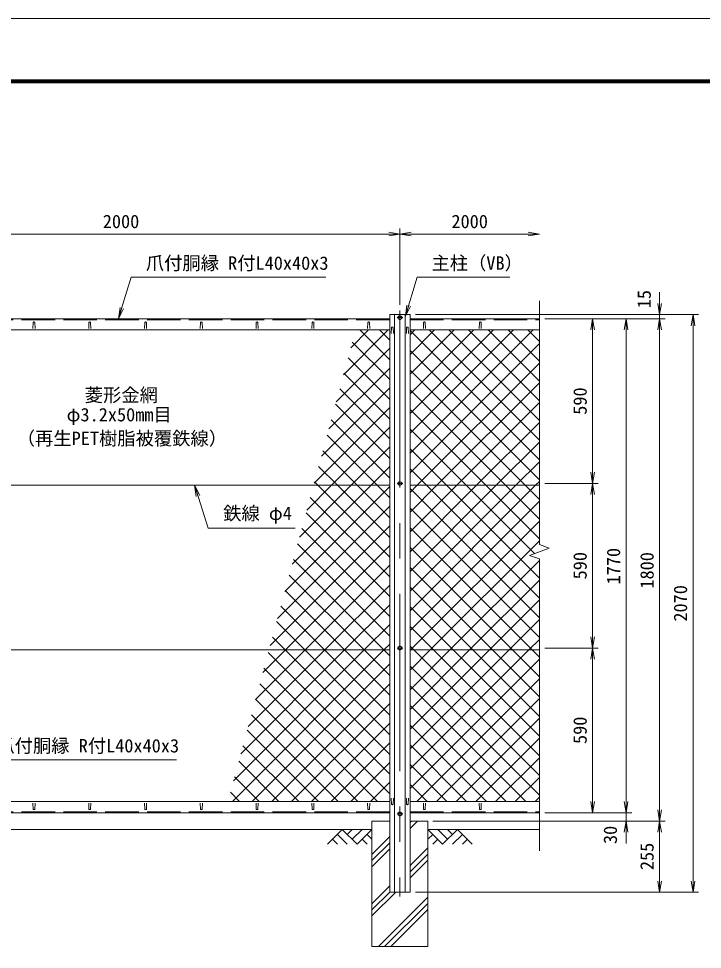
# Model space of a CAD drawing. Units: millimetres, scale not verified. Extents: x -4200 to 4200, y -2970 to 2970.
# Drawn here: x -2752 to -300, y -366 to 2970 of the extents above; entities that cross this region are included whole.
import ezdxf
from ezdxf.enums import TextEntityAlignment as Align

# ---------------------------------------------------------------- set-up
doc = ezdxf.new("R2010")
doc.units = ezdxf.units.MM
doc.header["$LTSCALE"] = 20
doc.linetypes.add('DASHED', pattern=[7.5, 6, -1.5])
doc.linetypes.add('USER1', pattern=[50.8, 31.75, -6.35, 6.35, -6.35])
for name, color, linetype, lineweight in [('0-0_D-STR1', 1, 'Continuous', 18), ('0-1_D-BMK', 2, 'USER1', 13), ('0-2_D-STR-DIM', 7, 'Continuous', 9), ('0-3_D-STR3', 3, 'Continuous', 13), ('0-4_D-BGD', 7, 'Continuous', 9), ('0-5_D-STR4', 7, 'Continuous', 9), ('0-6_D-DCR-HCH', 7, 'Continuous', 9), ('0-7_D-STR-TXT', 7, 'Continuous', 9), ('0-8_0', 7, 'Continuous', 9), ('0-A_D-STR2', 7, 'Continuous', 9), ('0-B_D-TTL', 7, 'Continuous', 9)]:
    doc.layers.add(name, color=color, linetype=linetype, lineweight=lineweight)
doc.styles.add('ＭＳ ゴシック', font='')
doc.styles.get('ＭＳ ゴシック').set_extended_font_data('MS Gothic')

# ---------------------------------------------------------------- blocks, each defined once
blk = doc.blocks.new('_Open')
at = {"layer": '0-8_0'}
blk.add_line((-20, 3.33), (0, 0), dxfattribs=at)
blk.add_lwpolyline([(-20, -3.33), (0, 0), (-20, 0)], dxfattribs=at)

msp = doc.modelspace()

# ---------------------------------------------------------------- linework, layer by layer
at = {"layer": '0-0_D-STR1'}
for p, q in [((-1403.97, -161.02), (-1403.97, 1908.98)), ((-1365.97, -161.02), (-1365.97, 1908.98)), ((-1348.47, -161.02), (-1348.47, 1908.98)), ((-1421.47, 1893.98), (-3359.97, 1893.98)), ((-2699.97, 1880.85), (-2700.72, 1859.35)), ((-2693.97, 1880.85), (-2693.22, 1859.35)), ((-2499.97, 1880.85), (-2500.72, 1859.35)), ((-2493.97, 1880.85), (-2493.22, 1859.35)), ((-2299.97, 1880.85), (-2300.72, 1859.35)), ((-2293.97, 1880.85), (-2293.22, 1859.35)), ((-2099.97, 1880.85), (-2100.72, 1859.35)), ((-2093.97, 1880.85), (-2093.22, 1859.35)), ((-1899.97, 1880.85), (-1900.72, 1859.35)), ((-1893.97, 1880.85), (-1893.22, 1859.35)), ((-1699.97, 1880.85), (-1700.72, 1859.35)), ((-1693.97, 1880.85), (-1693.22, 1859.35)), ((-1499.97, 1880.85), (-1500.72, 1859.35)), ((-1493.97, 1880.85), (-1493.22, 1859.35)), ((-1348.47, 1893.98), (-884.97, 1893.98)), ((-1299.97, 1880.85), (-1300.72, 1859.35)), ((-1293.97, 1880.85), (-1293.22, 1859.35)), ((-1099.97, 1880.85), (-1100.72, 1859.35)), ((-1093.97, 1880.85), (-1093.22, 1859.35)), ((-3359.97, 1853.98), (-1421.47, 1853.98)), ((-1414.97, 1862.36), (-1415.72, 1840.86)), ((-1408.97, 1862.36), (-1408.22, 1840.86)), ((-1360.97, 1862.36), (-1361.72, 1840.86)), ((-1354.97, 1862.36), (-1354.22, 1840.86)), ((-884.97, 1853.98), (-1348.47, 1853.98)), ((-1414.97, 154.31), (-1415.72, 175.81)), ((-1408.97, 154.31), (-1408.22, 175.81)), ((-1360.97, 154.31), (-1361.72, 175.81)), ((-1354.97, 154.31), (-1354.22, 175.81)), ((-3359.97, 163.98), (-1421.47, 163.98)), ((-2699.97, 137.11), (-2700.72, 158.61)), ((-2693.97, 137.11), (-2693.22, 158.61)), ((-2499.97, 137.11), (-2500.72, 158.61)), ((-2493.97, 137.11), (-2493.22, 158.61)), ((-2299.97, 137.11), (-2300.72, 158.61)), ((-2293.97, 137.11), (-2293.22, 158.61)), ((-2099.97, 137.11), (-2100.72, 158.61)), ((-2093.97, 137.11), (-2093.22, 158.61)), ((-1899.97, 137.11), (-1900.72, 158.61)), ((-1893.97, 137.11), (-1893.22, 158.61)), ((-1699.97, 137.11), (-1700.72, 158.61)), ((-1693.97, 137.11), (-1693.22, 158.61)), ((-1499.97, 137.11), (-1500.72, 158.61)), ((-1493.97, 137.11), (-1493.22, 158.61)), ((-884.97, 163.98), (-1348.47, 163.98)), ((-1299.97, 137.11), (-1300.72, 158.61)), ((-1293.97, 137.11), (-1293.22, 158.61)), ((-1099.97, 137.11), (-1100.72, 158.61)), ((-1093.97, 137.11), (-1093.22, 158.61)), ((-1421.47, 123.98), (-3359.97, 123.98)), ((-1348.47, 123.98), (-884.97, 123.98)), ((-1421.47, -161.02), (-1348.47, -161.02))]:
    msp.add_line(p, q, dxfattribs=at)
at = {"layer": '0-0_D-STR1', "linetype": 'DASHED'}
for p, q in [((-1421.47, 1890.98), (-3359.97, 1890.98)), ((-1348.47, 1890.98), (-884.97, 1890.98)), ((-1421.47, 126.98), (-3359.97, 126.98)), ((-1348.47, 126.98), (-884.97, 126.98))]:
    msp.add_line(p, q, dxfattribs=at)
at = {"layer": '0-0_D-STR1'}
msp.add_lwpolyline([(-1421.47, -161.02), (-1421.47, 1908.98), (-1348.47, 1908.98)], dxfattribs=at)
for centre, start, end in [((-2696.97, 1879.6), 22.61986, 157.38014), ((-2496.97, 1879.6), 22.61986, 157.38014), ((-2296.97, 1879.6), 22.61986, 157.38014), ((-2096.97, 1879.6), 22.61986, 157.38014), ((-1896.97, 1879.6), 22.61986, 157.38014), ((-1696.97, 1879.6), 22.61986, 157.38014), ((-1496.97, 1879.6), 22.61986, 157.38014), ((-1296.97, 1879.6), 22.61986, 157.38014), ((-1096.97, 1879.6), 22.61986, 157.38014), ((-1411.97, 1861.11), 22.61986, 157.38014), ((-1357.97, 1861.11), 22.61986, 157.38014), ((-2696.97, 138.36), 202.61986, 337.38014), ((-2496.97, 138.36), 202.61986, 337.38014), ((-2296.97, 138.36), 202.61986, 337.38014), ((-2096.97, 138.36), 202.61986, 337.38014), ((-1896.97, 138.36), 202.61986, 337.38014), ((-1696.97, 138.36), 202.61986, 337.38014), ((-1496.97, 138.36), 202.61986, 337.38014), ((-1411.97, 155.56), 202.61986, 337.38014), ((-1357.97, 155.56), 202.61986, 337.38014), ((-1296.97, 138.36), 202.61986, 337.38014), ((-1096.97, 138.36), 202.61986, 337.38014)]:
    msp.add_arc(centre, 3.25, start, end, dxfattribs=at)
at = {"layer": '0-1_D-BMK'}
for p, q in [((-1384.97, 1923.98), (-1384.97, -176.02)), ((-1374.97, 1898.48), (-1394.97, 1898.48)), ((-1374.97, 1303.98), (-1394.97, 1303.98)), ((-1374.97, 713.98), (-1394.97, 713.98)), ((-1374.97, 119.48), (-1394.97, 119.48))]:
    msp.add_line(p, q, dxfattribs=at)
at = {"layer": '0-2_D-STR-DIM'}
for p, q in [((-1384.97, 1943.98), (-1384.97, 2217.76)), ((-1384.97, 1943.98), (-1384.97, 2217.76)), ((-3344.97, 2197.76), (-1424.97, 2197.76)), ((-1344.97, 2197.76), (-924.97, 2197.76)), ((-453.93, 1948.98), (-453.93, 1988.98)), ((-884.97, 1958.43), (-884.97, 1084.63)), ((-1328.47, 1908.98), (-433.93, 1908.98)), ((-1328.47, 1908.98), (-313.93, 1908.98)), ((-453.93, 1893.98), (-453.93, 1908.98)), ((-864.97, 1893.98), (-673.93, 1893.98)), ((-864.97, 1893.98), (-553.93, 1893.98)), ((-864.97, 1893.98), (-433.93, 1893.98)), ((-864.97, 1893.98), (-433.93, 1893.98)), ((-333.93, -121.02), (-333.93, 1868.98)), ((-693.93, 1343.98), (-693.93, 1853.98)), ((-573.93, 1853.98), (-573.93, 163.98)), ((-453.93, 1853.98), (-453.93, 133.98)), ((-453.93, 1853.98), (-453.93, 1813.98)), ((-864.97, 1303.98), (-673.93, 1303.98)), ((-864.97, 1303.98), (-673.93, 1303.98)), ((-693.93, 1263.98), (-693.93, 753.98)), ((-920.21, 1046.15), (-849.74, 1071.81)), ((-849.74, 1071.81), (-884.97, 1084.63)), ((-884.97, 1033.33), (-920.21, 1046.15)), ((-884.97, 1033.33), (-884.97, -13.33)), ((-864.97, 713.98), (-673.93, 713.98)), ((-864.97, 713.98), (-673.93, 713.98)), ((-693.93, 163.98), (-693.93, 673.98)), ((-573.93, 163.98), (-573.93, 203.98)), ((-864.97, 123.98), (-673.93, 123.98)), ((-864.97, 123.98), (-553.93, 123.98)), ((-864.97, 123.98), (-553.93, 123.98)), ((-573.93, 123.98), (-573.93, 93.98)), ((-1267.2, 93.98), (-433.93, 93.98)), ((-1264.97, 93.98), (-553.93, 93.98)), ((-1264.97, 93.98), (-433.93, 93.98)), ((-573.93, 53.98), (-573.93, 13.98)), ((-453.93, 53.98), (-453.93, -121.02)), ((-1328.47, -161.02), (-433.93, -161.02)), ((-1328.47, -161.02), (-313.93, -161.02))]:
    msp.add_line(p, q, dxfattribs=at)
at = {"layer": '0-3_D-STR3'}
for p, q in [((-1384.97, 1905.99), (-1391.47, 1902.23)), ((-1391.47, 1902.23), (-1391.47, 1894.73)), ((-1378.47, 1902.23), (-1384.97, 1905.99)), ((-1378.47, 1894.73), (-1378.47, 1902.23)), ((-1391.47, 1894.73), (-1384.97, 1890.97)), ((-1384.97, 1890.97), (-1378.47, 1894.73)), ((-1421.47, 1297.23), (-3359.97, 1297.23)), ((-884.97, 1297.23), (-1348.47, 1297.23)), ((-1421.47, 707.23), (-3359.97, 707.23)), ((-1384.97, 721.49), (-1391.47, 717.73)), ((-1391.47, 717.73), (-1391.47, 710.23)), ((-1391.47, 710.23), (-1384.97, 706.47)), ((-1378.47, 717.73), (-1384.97, 721.49)), ((-1384.97, 706.47), (-1378.47, 710.23)), ((-1378.47, 710.23), (-1378.47, 717.73)), ((-884.97, 707.23), (-1348.47, 707.23)), ((-1384.97, 126.99), (-1391.47, 123.23)), ((-1391.47, 123.23), (-1391.47, 115.73)), ((-1391.47, 115.73), (-1384.97, 111.97)), ((-1378.47, 123.23), (-1384.97, 126.99)), ((-1384.97, 111.97), (-1378.47, 115.73)), ((-1378.47, 115.73), (-1378.47, 123.23))]:
    msp.add_line(p, q, dxfattribs=at)
msp.add_lwpolyline([(-1378.47, 1307.73), (-1384.97, 1311.49), (-1391.47, 1307.73), (-1391.47, 1300.23), (-1384.97, 1296.47), (-1378.47, 1300.23)], close=True, dxfattribs=at)
for centre in [(-1384.97, 1898.48), (-1384.97, 1303.98), (-1384.97, 713.98), (-1384.97, 119.48)]:
    msp.add_circle(centre, 6.25, dxfattribs=at)
at = {"layer": '0-4_D-BGD'}
for p, q in [((-1484.97, 63.98), (-3284.97, 63.98)), ((-1284.97, 63.98), (-884.97, 63.98))]:
    msp.add_line(p, q, dxfattribs=at)
at = {"layer": '0-5_D-STR4'}
for p, q in [((-1484.97, 93.98), (-1484.97, -356.02)), ((-1421.47, 93.98), (-1484.97, 93.98)), ((-1284.97, 93.98), (-1348.47, 93.98)), ((-1284.97, 93.98), (-1284.97, -356.02)), ((-1284.97, -356.02), (-1484.97, -356.02))]:
    msp.add_line(p, q, dxfattribs=at)
at = {"layer": '0-6_D-DCR-HCH'}
for p, q in [((-1348.47, 66.92), (-1321.41, 93.98)), ((-1348.47, 89.02), (-1343.51, 93.98)), ((-1591.4, 63.98), (-1644.61, 10.77)), ((-1609.14, 46.24), (-1573.5, 10.77)), ((-1591.4, 63.98), (-1538.19, 10.77)), ((-1573.66, 46.24), (-1555.92, 63.98)), ((-1555.92, 28.5), (-1520.45, 63.98)), ((-1538.19, 10.77), (-1484.97, 63.98)), ((-1502.71, 46.24), (-1484.97, 28.59)), ((-1484.97, -25.39), (-1421.47, 38.11)), ((-1231.76, 10.77), (-1284.97, 63.98)), ((-1267.24, 46.24), (-1284.97, 28.59)), ((-1214.03, 28.5), (-1249.5, 63.98)), ((-1178.55, 63.98), (-1231.76, 10.77)), ((-1196.2, 46.15), (-1214.03, 63.98)), ((-1160.81, 46.24), (-1196.45, 10.77)), ((-1178.55, 63.98), (-1125.34, 10.77)), ((-1626.87, 28.5), (-1609.05, 10.77)), ((-1520.45, 28.5), (-1502.63, 10.77)), ((-1484.97, -47.48), (-1421.47, 16.02)), ((-1249.5, 28.5), (-1267.32, 10.77)), ((-1143.08, 28.5), (-1160.89, 10.77)), ((-1484.97, -69.58), (-1421.47, -6.08)), ((-1348.47, -65.66), (-1284.97, -2.16)), ((-1348.47, -87.76), (-1284.97, -24.26)), ((-1348.47, -109.86), (-1284.97, -46.36)), ((-1484.97, -202.16), (-1421.47, -138.66)), ((-1484.97, -224.26), (-1421.47, -160.76)), ((-1484.97, -246.36), (-1399.64, -161.02)), ((-1462.05, -356.02), (-1284.97, -178.94)), ((-1439.96, -356.02), (-1284.97, -201.04)), ((-1417.86, -356.02), (-1284.97, -223.14)), ((-1285.28, -356.02), (-1284.97, -355.72))]:
    msp.add_line(p, q, dxfattribs=at)
at = {"layer": '0-7_D-STR-TXT'}
for points in [[(-1650.07, 2042.85), (-2347.95, 2042.85), (-2393.31, 1895.89)], [(-991.26, 2042.86), (-1322.64, 2042.86), (-1364.33, 1905.2)], [(-1760.92, 1143.6), (-2072.25, 1143.6), (-2120.34, 1295.32)], [(-2185.85, 312.85), (-2883.73, 312.85), (-2929.09, 165.89)]]:
    msp.add_lwpolyline(points, dxfattribs=at)
at = {"layer": '0-A_D-STR2'}
for p, q in [((-1587.33, 1693.28), (-1426.63, 1853.98)), ((-1561.04, 1790.28), (-1497.34, 1853.98)), ((-1421.47, 1746.81), (-1528.65, 1853.98)), ((-1421.47, 1817.52), (-1457.94, 1853.98)), ((-1348.47, 1837.2), (-1331.69, 1853.98)), ((-1348.47, 1766.49), (-1260.98, 1853.98)), ((-1348.47, 1695.78), (-1190.27, 1853.98)), ((-1348.47, 1625.07), (-1119.56, 1853.98)), ((-1348.47, 1554.35), (-1048.85, 1853.98)), ((-1348.47, 1483.64), (-978.14, 1853.98)), ((-1348.47, 1412.93), (-907.43, 1853.98)), ((-884.97, 1388.21), (-1348.47, 1851.71)), ((-884.97, 1458.92), (-1280.03, 1853.98)), ((-884.97, 1529.63), (-1209.32, 1853.98)), ((-884.97, 1600.34), (-1138.61, 1853.98)), ((-884.97, 1671.05), (-1067.9, 1853.98)), ((-884.97, 1741.76), (-997.19, 1853.98)), ((-884.97, 1812.48), (-926.48, 1853.98)), ((-1421.47, 1676.1), (-1555.63, 1810.25)), ((-1348.47, 1342.22), (-884.97, 1805.72)), ((-1613.62, 1596.28), (-1421.47, 1788.42)), ((-884.97, 1317.5), (-1348.47, 1781)), ((-1421.47, 1605.39), (-1570.71, 1754.62)), ((-1322.76, 1297.23), (-884.97, 1735.01)), ((-1639.91, 1499.28), (-1421.47, 1717.71)), ((-935.41, 1297.23), (-1348.47, 1710.29)), ((-1421.47, 1534.67), (-1585.78, 1698.98)), ((-1666.2, 1402.28), (-1421.47, 1647)), ((-1421.47, 1463.96), (-1600.86, 1643.35)), ((-1006.12, 1297.23), (-1348.47, 1639.58)), ((-1252.05, 1297.23), (-884.97, 1664.3)), ((-1692.49, 1305.28), (-1421.47, 1576.29)), ((-1421.47, 1393.25), (-1615.94, 1587.72)), ((-1181.34, 1297.23), (-884.97, 1593.59)), ((-1421.47, 1322.54), (-1631.02, 1532.08)), ((-1629.83, 1297.23), (-1421.47, 1505.58)), ((-1110.63, 1297.23), (-884.97, 1522.88)), ((-1466.87, 1297.23), (-1646.09, 1476.45)), ((-1559.12, 1297.23), (-1421.47, 1434.87)), ((-1039.91, 1297.23), (-884.97, 1452.17)), ((-1537.58, 1297.23), (-1661.17, 1420.82)), ((-1218.26, 1297.23), (-1348.47, 1427.45)), ((-969.2, 1297.23), (-884.97, 1381.46)), ((-1608.29, 1297.23), (-1676.25, 1365.19)), ((-1488.41, 1297.23), (-1421.47, 1364.16)), ((-1288.97, 1297.23), (-1348.47, 1356.74)), ((-1679, 1297.23), (-1691.33, 1309.55)), ((-898.49, 1297.23), (-884.97, 1310.75)), ((-1797.64, 917.28), (-1421.47, 1293.45)), ((-1771.35, 1014.28), (-1488.41, 1297.23)), ((-1745.06, 1111.28), (-1559.12, 1297.23)), ((-1718.78, 1208.28), (-1629.83, 1297.23)), ((-1421.47, 1039.7), (-1679, 1297.23)), ((-1421.47, 1110.41), (-1608.29, 1297.23)), ((-1421.47, 1181.12), (-1537.58, 1297.23)), ((-1421.47, 1251.83), (-1466.87, 1297.23)), ((-1348.47, 1271.51), (-1322.76, 1297.23)), ((-1348.47, 1200.8), (-1252.05, 1297.23)), ((-1348.47, 1130.09), (-1181.34, 1297.23)), ((-1348.47, 1059.38), (-1110.63, 1297.23)), ((-1348.47, 988.67), (-1039.91, 1297.23)), ((-1348.47, 917.96), (-969.2, 1297.23)), ((-1348.47, 847.25), (-898.49, 1297.23)), ((-884.97, 822.53), (-1348.47, 1286.03)), ((-884.97, 893.24), (-1288.97, 1297.23)), ((-884.97, 963.95), (-1218.26, 1297.23)), ((-884.97, 1176.08), (-1006.12, 1297.23)), ((-884.97, 1246.79), (-935.41, 1297.23)), ((-1421.47, 968.99), (-1706.41, 1253.92)), ((-1348.47, 776.54), (-884.97, 1240.04)), ((-1823.93, 820.28), (-1421.47, 1222.74)), ((-884.97, 751.82), (-1348.47, 1215.32)), ((-1421.47, 898.28), (-1721.48, 1198.29)), ((-1347.07, 707.23), (-884.97, 1169.33)), ((-1850.22, 723.28), (-1421.47, 1152.03)), ((-1421.47, 827.57), (-1736.56, 1142.65)), ((-911.1, 707.23), (-1348.47, 1144.6)), ((-1795.56, 707.23), (-1421.47, 1081.32)), ((-1421.47, 756.86), (-1751.64, 1087.02)), ((-981.81, 707.23), (-1348.47, 1073.89)), ((-1276.36, 707.23), (-884.97, 1098.62)), ((-850.96, 1071.36), (-852.37, 1072.76)), ((-1442.56, 707.23), (-1766.72, 1031.39)), ((-1724.85, 707.23), (-1421.47, 1010.61)), ((-1052.52, 707.23), (-1348.47, 1003.18)), ((-1205.65, 707.23), (-884.97, 1027.91)), ((-1513.27, 707.23), (-1781.79, 975.76)), ((-1654.14, 707.23), (-1421.47, 939.9)), ((-1134.94, 707.23), (-884.97, 957.19)), ((-1583.98, 707.23), (-1796.87, 920.12)), ((-1123.23, 707.23), (-1348.47, 932.47)), ((-1583.43, 707.23), (-1421.47, 869.19)), ((-1064.23, 707.23), (-884.97, 886.48)), ((-1654.69, 707.23), (-1811.95, 864.49)), ((-1193.94, 707.23), (-1348.47, 861.76)), ((-1725.4, 707.23), (-1827.03, 808.86)), ((-993.52, 707.23), (-884.97, 815.77)), ((-1512.72, 707.23), (-1421.47, 798.47)), ((-1264.65, 707.23), (-1348.47, 791.05)), ((-1796.11, 707.23), (-1842.11, 753.22)), ((-922.81, 707.23), (-884.97, 745.06)), ((-1981.67, 238.28), (-1512.72, 707.23)), ((-1955.38, 335.28), (-1583.43, 707.23)), ((-1929.09, 432.28), (-1654.14, 707.23)), ((-1902.8, 529.28), (-1724.85, 707.23)), ((-1876.51, 626.28), (-1795.56, 707.23)), ((-1421.47, 332.59), (-1796.11, 707.23)), ((-1421.47, 403.3), (-1725.4, 707.23)), ((-1421.47, 474.01), (-1654.69, 707.23)), ((-1421.47, 544.72), (-1583.98, 707.23)), ((-1421.47, 615.44), (-1513.27, 707.23)), ((-1421.47, 686.15), (-1442.56, 707.23)), ((-1335.36, 707.23), (-1348.47, 720.34)), ((-1348.47, 705.83), (-1347.07, 707.23)), ((-1348.47, 635.12), (-1276.36, 707.23)), ((-1348.47, 564.41), (-1205.65, 707.23)), ((-1348.47, 493.69), (-1134.94, 707.23)), ((-1348.47, 422.98), (-1064.23, 707.23)), ((-1348.47, 352.27), (-993.52, 707.23)), ((-1348.47, 281.56), (-922.81, 707.23)), ((-884.97, 256.84), (-1335.36, 707.23)), ((-884.97, 327.55), (-1264.65, 707.23)), ((-884.97, 398.26), (-1193.94, 707.23)), ((-884.97, 468.97), (-1123.23, 707.23)), ((-884.97, 539.68), (-1052.52, 707.23)), ((-884.97, 610.39), (-981.81, 707.23)), ((-884.97, 681.1), (-911.1, 707.23)), ((-1421.47, 261.88), (-1857.18, 697.59)), ((-1348.47, 210.85), (-884.97, 674.35)), ((-1914.55, 163.98), (-1421.47, 657.05)), ((-1421.47, 191.17), (-1872.26, 641.96)), ((-884.97, 186.13), (-1348.47, 649.63)), ((-1324.64, 163.98), (-884.97, 603.64)), ((-1464.99, 163.98), (-1887.34, 586.33)), ((-1843.84, 163.98), (-1421.47, 586.34)), ((-933.53, 163.98), (-1348.47, 578.92)), ((-1535.7, 163.98), (-1902.42, 530.69)), ((-1773.13, 163.98), (-1421.47, 515.63)), ((-1004.25, 163.98), (-1348.47, 508.21)), ((-1253.93, 163.98), (-884.97, 532.93)), ((-1606.41, 163.98), (-1917.49, 475.06)), ((-1702.42, 163.98), (-1421.47, 444.92)), ((-1074.96, 163.98), (-1348.47, 437.5)), ((-1183.21, 163.98), (-884.97, 462.22)), ((-1677.13, 163.98), (-1932.57, 419.43)), ((-1631.71, 163.98), (-1421.47, 374.21)), ((-1112.5, 163.98), (-884.97, 391.51)), ((-1747.84, 163.98), (-1947.65, 363.79)), ((-1145.67, 163.98), (-1348.47, 366.79)), ((-1818.55, 163.98), (-1962.73, 308.16)), ((-1561, 163.98), (-1421.47, 303.5)), ((-1041.79, 163.98), (-884.97, 320.8)), ((-1216.38, 163.98), (-1348.47, 296.08)), ((-1889.26, 163.98), (-1977.81, 252.53)), ((-971.08, 163.98), (-884.97, 250.09)), ((-1490.28, 163.98), (-1421.47, 232.79)), ((-1287.09, 163.98), (-1348.47, 225.37)), ((-1959.97, 163.98), (-1992.88, 196.89)), ((-900.37, 163.98), (-884.97, 179.38))]:
    msp.add_line(p, q, dxfattribs=at)
for points in [[(-884.97, 1105.37), (-1076.84, 1297.23), (-1348.47, 1568.87)], [(-902.81, 1052.49), (-1147.55, 1297.23), (-1348.47, 1498.16)], [(-1985.26, 163.98), (-1442.01, 707.23), (-1421.47, 727.76)]]:
    msp.add_lwpolyline(points, dxfattribs=at)
at = {"layer": '0-B_D-TTL', "color": 2, "lineweight": 18}
msp.add_lwpolyline([(-4200, 2970), (4200, 2970), (4200, -2970), (-4200, -2970)], close=True, dxfattribs=at)
at = {"layer": '0-B_D-TTL'}
for points in [[(-3930, 2750), (3930, 2750), (3930, -2750), (-3930, -2750)], [(-3927.5, 2747.5), (3927.5, 2747.5), (3927.5, -2747.5), (-3927.5, -2747.5)], [(-3925, 2745), (3925, 2745), (3925, -2745), (-3925, -2745)], [(-3922.5, 2742.5), (3922.5, 2742.5), (3922.5, -2742.5), (-3922.5, -2742.5)], [(-3920, 2740), (3920, 2740), (3920, -2740), (-3920, -2740)]]:
    msp.add_lwpolyline(points, close=True, dxfattribs=at)

# ---------------------------------------------------------------- block references
at = {"layer": '0-2_D-STR-DIM', "xscale": 2, "yscale": 2}
for p in [(-1384.97, 2197.76), (-884.97, 2197.76)]:
    msp.add_blockref('_Open', p, dxfattribs=at)
for p, rotation in [((-1384.97, 2197.76), 180), ((-453.93, 1908.98), 270), ((-333.93, 1908.98), 90), ((-693.93, 1893.98), 90), ((-573.93, 1893.98), 90), ((-453.93, 1893.98), 90), ((-453.93, 1893.98), 90), ((-693.93, 1303.98), 270), ((-693.93, 1303.98), 90), ((-693.93, 713.98), 270), ((-693.93, 713.98), 90), ((-693.93, 123.98), 270), ((-573.93, 123.98), 270), ((-573.93, 123.98), 270), ((-453.93, 93.98), 270), ((-573.93, 93.98), 90), ((-453.93, 93.98), 90), ((-453.93, -161.02), 270), ((-333.93, -161.02), 270)]:
    msp.add_blockref('_Open', p, dxfattribs=dict(at, rotation=rotation))
at = {"layer": '0-7_D-STR-TXT', "xscale": 2, "yscale": 2}
for p, rotation in [((-1364.91, 1903.28), 253.14944), ((-2393.9, 1893.98), 252.84683), ((-2120.95, 1297.23), 107.58773)]:
    msp.add_blockref('_Open', p, dxfattribs=dict(at, rotation=rotation))

# ---------------------------------------------------------------- texts
at = {"layer": '0-2_D-STR-DIM', "style": 'ＭＳ ゴシック'}
for p in [(-2450.22, 2204.51), (-1200.22, 2204.51)]:
    msp.add_text('2000', height=48.09, dxfattribs=at).set_placement(p, align=Align.BOTTOM_LEFT)
for s, p in [('15', (-470.87, 1931.82)), ('590', (-700.68, 1550.1)), ('1770', (-580.68, 942.08)), ('590', (-700.68, 960.1)), ('1800', (-460.68, 927.08)), ('2070', (-340.68, 808.73)), ('590', (-700.68, 370.1)), ('30', (-592.19, 11.56)), ('255', (-460.68, -81.87))]:
    msp.add_text(s, height=48.09, rotation=90, dxfattribs=at).set_placement(p, align=Align.BOTTOM_LEFT)
at = {"layer": '0-7_D-STR-TXT', "style": 'ＭＳ ゴシック'}
for s, p in [('爪付胴縁 R付L40x40x3', (-2296.01, 2055.43)), ('主柱（VB）', (-1271.72, 2055.44)), ('菱形金網', (-2514.92, 1582.46)), ('φ3.2x50mm目', (-2579.9, 1512.02)), ('（再生PET樹脂被覆鉄線）', (-2758.58, 1427.04)), ('鉄線 φ4', (-2018.53, 1158.47)), ('爪付胴縁 R付L40x40x3', (-2831.79, 325.43))]:
    msp.add_text(s, height=48.09, dxfattribs=at).set_placement(p, align=Align.BOTTOM_LEFT)

doc.saveas('drawing.dxf')
